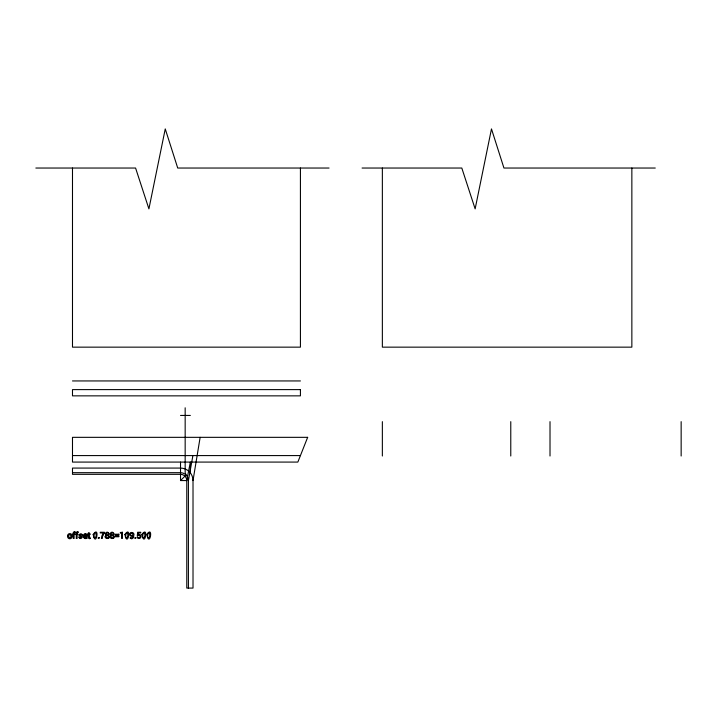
<?xml version="1.0" encoding="UTF-8"?>
<svg xmlns="http://www.w3.org/2000/svg" width="717" height="717" viewBox="0 0 717 717"><rect width="100%" height="100%" fill="white"/><g stroke="black" fill="none" stroke-linecap="round" stroke-linejoin="round"><path stroke-width="1.08" d="M75.24 532.444L75.052 531.754A1.909 1.909 0 0 0 74.729 531.727M78.252 532.444L78.063 531.754A1.909 1.909 0 0 0 77.732 531.727M190.337 472.682L190.337 462.08L186.77 480.569L186.77 588.083L193.016 588.083L193.016 480.569L200.142 437.334M188.41 588.083L188.41 480.569L192.909 455.582M130.351 537.642L130.225 538.297A3.011 3.011 0 0 0 131.498 538.539M84.185 536.37L87.187 536.352L87.187 535.832M193.016 480.569A12.494 12.494 0 0 0 180.523 468.076L72.489 468.076L72.489 474.322L180.523 474.322A6.247 6.247 0 0 1 186.77 480.569L180.523 480.569L186.097 474.995L185.165 472.682L185.165 407.794M74.828 532.399L74.111 533.107L75.061 534.506L74.102 534.506L74.102 538.467L73.268 538.467L73.268 534.506L72.542 534.506L73.268 533.26M131.561 532.848L132.6 533.367L132.842 535.016A1.309 1.309 0 0 1 131.632 535.698M77.839 532.399L77.122 533.107L78.072 534.506L77.113 534.506L77.113 538.467L76.271 538.467L76.271 534.506L75.554 534.506L76.271 533.26M35.85 168.038L135.585 168.038L148.912 208.88L165.251 128.917L177.717 168.038L329.049 168.038M362.076 168.038L461.811 168.038L475.138 208.88L491.477 128.917L503.943 168.038L655.266 168.038M72.489 380.942L300.423 380.942M180.523 415.439L190.337 415.439M72.489 455.582L300.423 455.582M72.489 472.682L180.523 472.682A7.887 7.887 0 0 1 188.41 480.569M89.715 537.831L89.249 534.506L90.127 534.506L90.127 533.833L89.249 533.833L89.249 532.722L88.415 532.722L88.415 533.833L87.68 533.833L87.68 534.506L88.415 534.506L88.415 537.284A1.282 1.282 0 0 0 89.508 538.718M137.996 535.751L137.297 535.68L137.655 532.265L140.756 532.265L140.756 532.982L138.363 532.982L138.166 534.765A1.792 1.792 0 0 1 139.152 534.407A2.088 2.088 0 0 1 140.873 537.221A2.088 2.088 0 0 1 137.655 538.082A1.577 1.577 0 0 1 137.243 536.863C138.48 538.996 142.118 536.782 139.035 535.142A1.165 1.165 0 0 0 137.87 535.671M87.062 537.974L86.73 537.427A1.936 1.936 0 0 1 85.431 537.867M90.055 537.777L90.172 538.368M71.064 536.038L70.365 534.586L68.922 534.936A2.205 2.205 0 0 0 68.635 536.038M68.617 536.217L69.253 537.732L70.75 537.409A2.142 2.142 0 0 0 71.037 536.217M681.15 421.65L681.15 456.012M631.856 168.038L631.856 347.153L382.358 347.153L382.358 168.038M550.011 421.65L550.011 456.012M510.773 421.65L510.773 456.012M382.358 421.65L382.358 456.012M300.423 168.038L300.423 347.153L72.489 347.153L72.489 168.038M180.523 462.08L180.523 480.569M104.458 532.937L104.458 532.265L100.263 532.265L100.263 532.937L103.633 532.937A9.608 9.608 0 0 0 101.473 537.786L101.464 538.467L102.307 538.467L102.37 537.795A10.8 10.8 0 0 1 102.916 535.294M131.641 535.644A1.38 1.38 0 0 1 131.587 532.955M131.525 538.808A2.456 2.456 0 0 0 133.667 536.047C135.728 530.885 127.285 531.664 130.27 535.904C132.313 536.235 134.178 536.271 131.453 537.875A2.599 2.599 0 0 1 130.342 537.669M114.066 533.896A1.542 1.542 0 0 1 113.017 535.294A1.667 1.667 0 0 1 114.263 536.791M111.225 535.5A1.766 1.766 0 0 1 111.153 532.444A1.766 1.766 0 0 1 113.833 533.896M114.182 536.8A1.694 1.694 0 0 1 113.671 538.135M113.537 537.983A2.133 2.133 0 0 1 109.979 536.764M110.113 536.728A1.658 1.658 0 0 1 111.341 535.321M109.172 533.896A1.542 1.542 0 0 1 108.124 535.294A1.667 1.667 0 0 1 109.369 536.791M106.322 535.5A1.766 1.766 0 0 1 106.25 532.444A1.766 1.766 0 0 1 108.939 533.896M109.289 536.8A1.694 1.694 0 0 1 108.778 538.135M108.634 537.983A2.133 2.133 0 0 1 105.076 536.764M105.22 536.728A1.658 1.658 0 0 1 106.439 535.321M102.898 535.276A9.276 9.276 0 0 1 104.494 532.964M90.082 538.431A1.067 1.067 0 0 1 89.535 538.53M87.124 538.046A2.294 2.294 0 0 1 83.306 536.262A8.505 8.505 0 0 1 83.333 535.949M83.414 535.949A2.16 2.16 0 0 1 85.287 533.672M85.314 533.591A2.07 2.07 0 0 1 87.241 535.841M85.395 538.055A1.488 1.488 0 0 1 84.239 536.379M76.208 533.26A1.568 1.568 0 0 1 77.732 531.602M73.206 533.26A1.568 1.568 0 0 1 74.72 531.602M67.577 536.155A2.276 2.276 0 0 1 69.845 533.591A2.276 2.276 0 0 1 72.103 536.155M72.112 536.334A2.276 2.276 0 0 1 69.845 538.754A2.276 2.276 0 0 1 67.568 536.334M82.374 535.133C81.855 534.479 78.305 534.299 80.591 535.787C85.126 536.325 79.462 540.896 78.798 537.042C79.533 538.422 83.36 537.499 80.609 536.495C76.369 535.913 81.559 531.629 82.374 535.133M96.293 536.262C91.785 543.423 95.128 524.853 96.293 536.262M128.011 536.262C123.494 543.414 126.855 524.862 128.011 536.262M145.04 536.262C140.523 543.414 143.875 524.862 145.04 536.262M149.934 536.262C145.47 543.423 148.733 524.871 149.934 536.262M93.183 534.488C95.944 548.684 100.183 524.486 93.183 534.488M124.901 534.488C127.599 548.648 131.973 524.548 124.901 534.488M141.93 534.488C144.628 548.639 149.011 524.557 141.93 534.488M146.833 534.488C149.593 548.684 153.823 524.494 146.833 534.488M307.656 437.334L297.851 462.08L72.489 462.08L72.489 437.334L307.656 437.334M122.428 532.265L120.322 532.489L120.322 533.161L121.585 533.143L121.585 538.467L122.428 538.467L122.428 532.265M300.423 389.609L72.489 389.609L72.489 395.856L300.423 395.856L300.423 389.609M118.825 534.237L115.276 534.237L115.276 534.963L118.825 534.963L118.825 534.237M86.354 535.68L84.221 535.662A1.291 1.291 0 0 1 85.278 534.362A1.129 1.129 0 0 1 86.381 535.572L86.354 535.68M118.825 536.038L115.276 536.038L115.276 536.755L118.825 536.755L118.825 536.038M99.125 537.607L98.283 537.607L98.283 538.467L99.125 538.467L99.125 537.607M135.737 537.607L134.904 537.607L134.904 538.467L135.737 538.467L135.737 537.607M111.646 534.819A1.058 1.058 0 0 0 113.241 533.914A1.058 1.058 0 0 0 111.664 532.982A1.058 1.058 0 0 0 111.646 534.819M111.574 537.777A1.192 1.192 0 0 0 113.376 536.773A1.192 1.192 0 0 0 111.601 535.716A1.192 1.192 0 0 0 111.574 537.777M106.752 534.819A1.058 1.058 0 0 0 108.348 533.914A1.058 1.058 0 0 0 106.761 532.982A1.058 1.058 0 0 0 106.752 534.819M106.681 537.777A1.192 1.192 0 0 0 108.473 536.773A1.192 1.192 0 0 0 106.708 535.716A1.192 1.192 0 0 0 106.681 537.777"/></g></svg>
